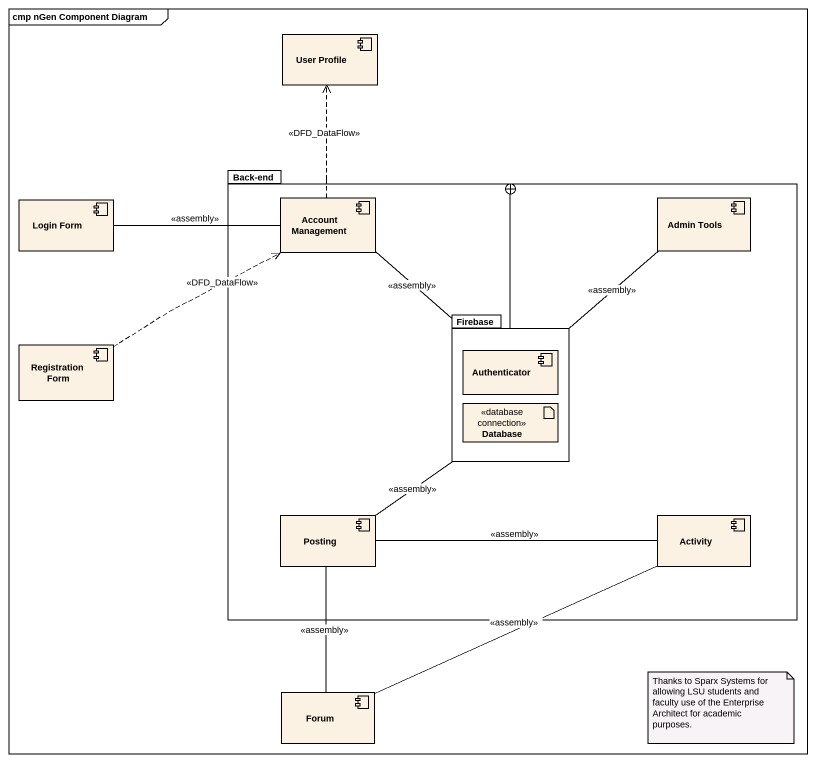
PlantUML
@startuml
mainframe cmp nGen Component Diagram
component "User Profile" as User_Profile
component "Login Form" as Login_Form
package "Back-end" as Back_end {
  component "Account Management" as Account_Management
  component "Admin Tools" as Admin_Tools
  package Firebase {
    component Authenticator
    artifact "Database" as Database_ <<database connection>>
  }
  component Posting
  component Activity
}
component "Registration Form" as Registration_Form
component Forum
Login_Form -right- Account_Management : <<assembly>>
Account_Management .up.> User_Profile : <<DFD_DataFlow>>
Account_Management -- Firebase : <<assembly>>
Admin_Tools -- Firebase : <<assembly>>
Firebase --+ Back_end
Registration_Form .right.> Account_Management : <<DFD_DataFlow>>
Posting -up- Firebase : <<assembly>>
Activity -left- Posting : <<assembly>>
Forum -up- Posting : <<assembly>>
Forum -right- Activity : <<assembly>>
note as N1
  Thanks to Sparx Systems for allowing LSU students and faculty use of the Enterprise Architect for academic purposes.
end note
@enduml
